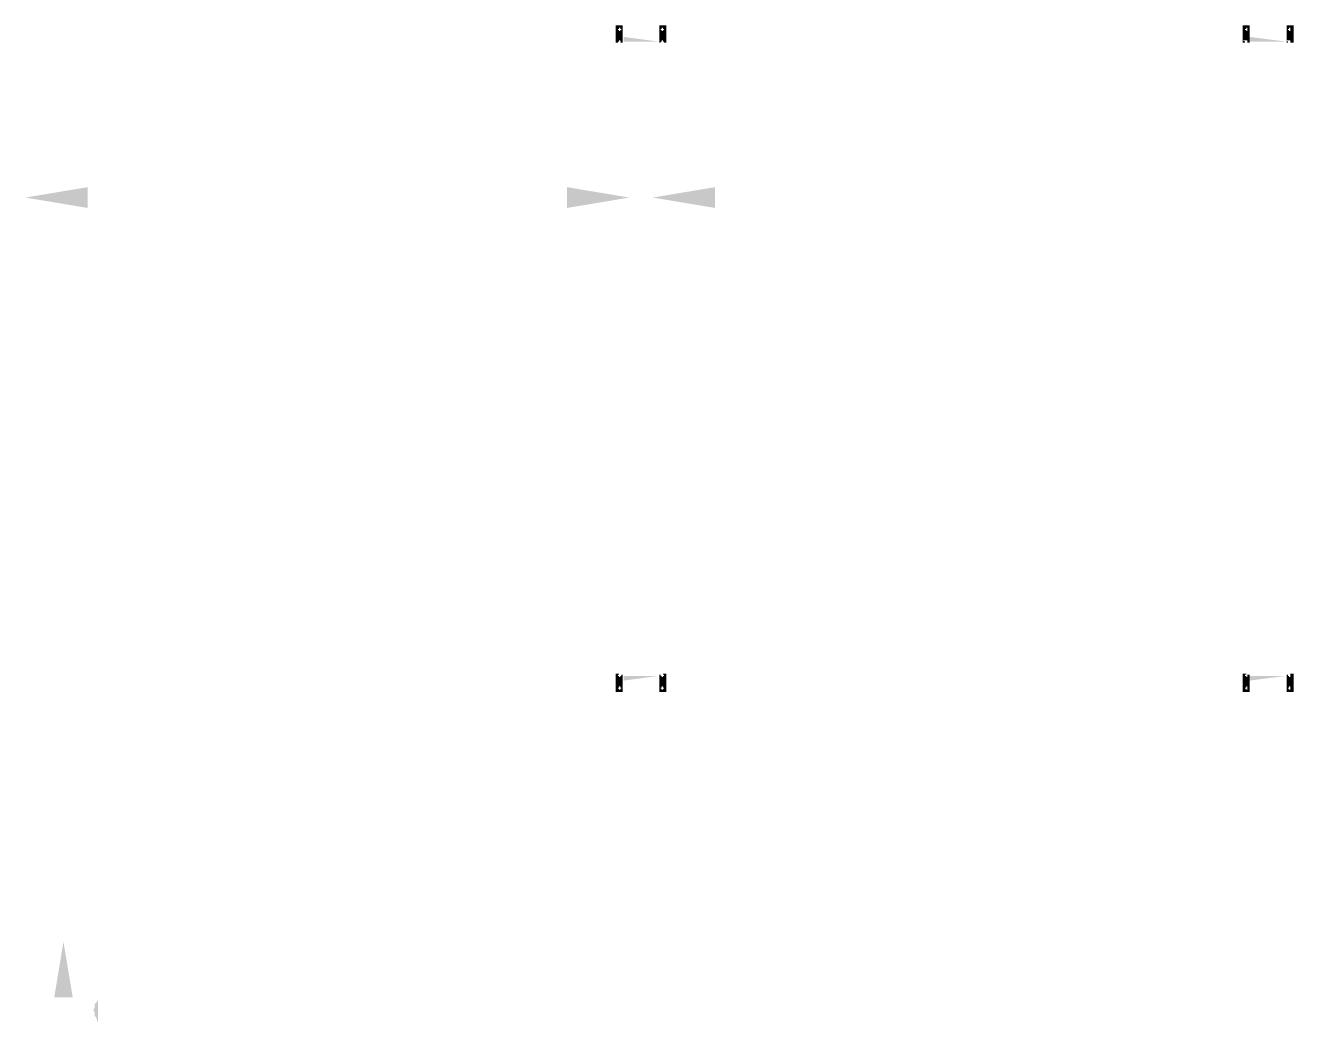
# Model space of a CAD drawing. Header units: feet. Extents: x -99009 to 3252343, y -11094690 to 9035152.
# Drawn here: x 1478194 to 1483277, y -1080989 to -1076994 of the extents above; entities that cross this region are included whole.
import ezdxf

# ---------------------------------------------------------------- set-up
doc = ezdxf.new("R2010")
doc.units = ezdxf.units.FT

msp = doc.modelspace()

# ---------------------------------------------------------------- hatches: boundary and pattern name
at = {"transparency": 33554687}
h = msp.add_hatch(color=2, dxfattribs=at)
h.paths.add_polyline_path([(1480587.49556, -1077003.24397), (1480559.71899, -1076993.98511), (1480587.49556, -1076993.98511)])
h.paths.add_polyline_path([(1480587.49556, -1077003.24397), (1480587.49556, -1076993.98511)])
h = msp.add_hatch(color=2, dxfattribs=at)
h.paths.add_polyline_path([(1480587.49556, -1077003.24397), (1480559.71899, -1077003.24397), (1480559.71899, -1076993.98511)])
h.paths.add_polyline_path([(1480587.49556, -1077003.24397), (1480559.71899, -1076993.98511)])
h = msp.add_hatch(color=2, dxfattribs=at)
h.paths.add_polyline_path([(1480763.4209, -1077003.24397), (1480735.64433, -1076993.98511), (1480763.4209, -1076993.98511)])
h.paths.add_polyline_path([(1480763.4209, -1077003.24397), (1480763.4209, -1076993.98511)])
h = msp.add_hatch(color=2, dxfattribs=at)
h.paths.add_polyline_path([(1480763.4209, -1077003.24397), (1480735.64433, -1077003.24397), (1480735.64433, -1076993.98511)])
h.paths.add_polyline_path([(1480763.4209, -1077003.24397), (1480735.64433, -1076993.98511)])
h = msp.add_hatch(color=2, dxfattribs=at)
h.paths.add_polyline_path([(1483101.37873, -1077003.24397), (1483073.59981, -1076993.98511), (1483101.37873, -1076993.98511)])
h.paths.add_polyline_path([(1483101.37873, -1077003.24397), (1483101.37873, -1076993.98511)])
h = msp.add_hatch(color=2, dxfattribs=at)
h.paths.add_polyline_path([(1483101.37873, -1077003.24397), (1483073.59981, -1077003.24397), (1483073.59981, -1076993.98511)])
h.paths.add_polyline_path([(1483101.37873, -1077003.24397), (1483073.59981, -1076993.98511)])
h = msp.add_hatch(color=2, dxfattribs=at)
h.paths.add_polyline_path([(1483277.30407, -1077003.24397), (1483249.52514, -1076993.98511), (1483277.30407, -1076993.98511)])
h.paths.add_polyline_path([(1483277.30407, -1077003.24397), (1483277.30407, -1076993.98511)])
h = msp.add_hatch(color=2, dxfattribs=at)
h.paths.add_polyline_path([(1483277.30407, -1077003.24397), (1483249.52514, -1077003.24397), (1483249.52514, -1076993.98511)])
h.paths.add_polyline_path([(1483277.30407, -1077003.24397), (1483249.52514, -1076993.98511)])
h = msp.add_hatch(color=2, dxfattribs=at)
h.paths.add_polyline_path([(1480573.60728, -1077007.8734), (1480559.71899, -1077003.24397), (1480573.60728, -1077003.24397)])
h.paths.add_polyline_path([(1480573.60728, -1077007.8734), (1480573.60728, -1077003.24397)])
h = msp.add_hatch(color=2, dxfattribs=at)
h.paths.add_polyline_path([(1480573.60728, -1077007.8734), (1480559.71899, -1077007.8734), (1480559.71899, -1077003.24397)])
h.paths.add_polyline_path([(1480573.60728, -1077007.8734), (1480559.71899, -1077003.24397)])
h = msp.add_hatch(color=2, dxfattribs=at)
h.paths.add_polyline_path([(1480568.97785, -1077012.50283), (1480559.71899, -1077007.8734), (1480568.97785, -1077007.8734)])
h.paths.add_polyline_path([(1480568.97785, -1077012.50283), (1480568.97785, -1077007.8734)])
h = msp.add_hatch(color=2, dxfattribs=at)
h.paths.add_polyline_path([(1480568.97785, -1077012.50283), (1480559.71899, -1077012.50283), (1480559.71899, -1077007.8734)])
h.paths.add_polyline_path([(1480568.97785, -1077012.50283), (1480559.71899, -1077007.8734)])
h = msp.add_hatch(color=2, dxfattribs=at)
h.paths.add_polyline_path([(1480573.60728, -1077017.13226), (1480559.71899, -1077012.50283), (1480573.60728, -1077012.50283)])
h.paths.add_polyline_path([(1480573.60728, -1077017.13226), (1480573.60728, -1077012.50283)])
h = msp.add_hatch(color=2, dxfattribs=at)
h.paths.add_polyline_path([(1480573.60728, -1077017.13226), (1480559.71899, -1077017.13226), (1480559.71899, -1077012.50283)])
h.paths.add_polyline_path([(1480573.60728, -1077017.13226), (1480559.71899, -1077012.50283)])
h = msp.add_hatch(color=2, dxfattribs=at)
h.paths.add_polyline_path([(1480587.49556, -1077054.16768), (1480559.71899, -1077017.13226), (1480587.49556, -1077017.13226)])
h.paths.add_polyline_path([(1480587.49556, -1077054.16768), (1480587.49556, -1077017.13226)])
h = msp.add_hatch(color=2, dxfattribs=at)
h.paths.add_polyline_path([(1480587.49556, -1077054.16768), (1480559.71899, -1077054.16768), (1480559.71899, -1077017.13226)])
h.paths.add_polyline_path([(1480587.49556, -1077054.16768), (1480559.71899, -1077017.13226)])
h = msp.add_hatch(color=2, dxfattribs=at)
h.paths.add_polyline_path([(1480587.49556, -1077007.8734), (1480578.23671, -1077003.24397), (1480587.49556, -1077003.24397)])
h.paths.add_polyline_path([(1480587.49556, -1077007.8734), (1480587.49556, -1077003.24397)])
h = msp.add_hatch(color=2, dxfattribs=at)
h.paths.add_polyline_path([(1480587.49556, -1077007.8734), (1480578.23671, -1077007.8734), (1480578.23671, -1077003.24397)])
h.paths.add_polyline_path([(1480587.49556, -1077007.8734), (1480578.23671, -1077003.24397)])
h = msp.add_hatch(color=2, dxfattribs=at)
h.paths.add_polyline_path([(1480587.49556, -1077017.13226), (1480578.23671, -1077012.50283), (1480587.49556, -1077012.50283)])
h.paths.add_polyline_path([(1480587.49556, -1077017.13226), (1480587.49556, -1077012.50283)])
h = msp.add_hatch(color=2, dxfattribs=at)
h.paths.add_polyline_path([(1480587.49556, -1077017.13226), (1480578.23671, -1077017.13226), (1480578.23671, -1077012.50283)])
h.paths.add_polyline_path([(1480587.49556, -1077017.13226), (1480578.23671, -1077012.50283)])
h = msp.add_hatch(color=2, dxfattribs=at)
h.paths.add_polyline_path([(1480587.49556, -1077012.50283), (1480582.86613, -1077007.8734), (1480587.49556, -1077007.8734)])
h.paths.add_polyline_path([(1480587.49556, -1077012.50283), (1480587.49556, -1077007.8734)])
h = msp.add_hatch(color=2, dxfattribs=at)
h.paths.add_polyline_path([(1480587.49556, -1077012.50283), (1480582.86613, -1077012.50283), (1480582.86613, -1077007.8734)])
h.paths.add_polyline_path([(1480587.49556, -1077012.50283), (1480582.86613, -1077007.8734)])
h = msp.add_hatch(color=2, dxfattribs=at)
h.paths.add_polyline_path([(1480731.0149, -1077058.79711), (1480592.12499, -1077058.79711), (1480592.12499, -1077040.2794)])
h.paths.add_polyline_path([(1480731.0149, -1077058.79711), (1480592.12499, -1077040.2794)])
h = msp.add_hatch(color=2, dxfattribs=at)
h.paths.add_polyline_path([(1480744.90319, -1077007.8734), (1480735.64433, -1077003.24397), (1480744.90319, -1077003.24397)])
h.paths.add_polyline_path([(1480744.90319, -1077007.8734), (1480744.90319, -1077003.24397)])
h = msp.add_hatch(color=2, dxfattribs=at)
h.paths.add_polyline_path([(1480744.90319, -1077007.8734), (1480735.64433, -1077007.8734), (1480735.64433, -1077003.24397)])
h.paths.add_polyline_path([(1480744.90319, -1077007.8734), (1480735.64433, -1077003.24397)])
h = msp.add_hatch(color=2, dxfattribs=at)
h.paths.add_polyline_path([(1480740.27376, -1077012.50283), (1480735.64433, -1077007.8734), (1480740.27376, -1077007.8734)])
h.paths.add_polyline_path([(1480740.27376, -1077012.50283), (1480740.27376, -1077007.8734)])
h = msp.add_hatch(color=2, dxfattribs=at)
h.paths.add_polyline_path([(1480740.27376, -1077012.50283), (1480735.64433, -1077012.50283), (1480735.64433, -1077007.8734)])
h.paths.add_polyline_path([(1480740.27376, -1077012.50283), (1480735.64433, -1077007.8734)])
h = msp.add_hatch(color=2, dxfattribs=at)
h.paths.add_polyline_path([(1480744.90319, -1077017.13226), (1480735.64433, -1077012.50283), (1480744.90319, -1077012.50283)])
h.paths.add_polyline_path([(1480744.90319, -1077017.13226), (1480744.90319, -1077012.50283)])
h = msp.add_hatch(color=2, dxfattribs=at)
h.paths.add_polyline_path([(1480744.90319, -1077017.13226), (1480735.64433, -1077017.13226), (1480735.64433, -1077012.50283)])
h.paths.add_polyline_path([(1480744.90319, -1077017.13226), (1480735.64433, -1077012.50283)])
h = msp.add_hatch(color=2, dxfattribs=at)
h.paths.add_polyline_path([(1480763.4209, -1077054.16768), (1480735.64433, -1077017.13226), (1480763.4209, -1077017.13226)])
h.paths.add_polyline_path([(1480763.4209, -1077054.16768), (1480763.4209, -1077017.13226)])
h = msp.add_hatch(color=2, dxfattribs=at)
h.paths.add_polyline_path([(1480763.4209, -1077054.16768), (1480735.64433, -1077054.16768), (1480735.64433, -1077017.13226)])
h.paths.add_polyline_path([(1480763.4209, -1077054.16768), (1480735.64433, -1077017.13226)])
h = msp.add_hatch(color=2, dxfattribs=at)
h.paths.add_polyline_path([(1480763.4209, -1077007.8734), (1480749.53262, -1077003.24397), (1480763.4209, -1077003.24397)])
h.paths.add_polyline_path([(1480763.4209, -1077007.8734), (1480763.4209, -1077003.24397)])
h = msp.add_hatch(color=2, dxfattribs=at)
h.paths.add_polyline_path([(1480763.4209, -1077007.8734), (1480749.53262, -1077007.8734), (1480749.53262, -1077003.24397)])
h.paths.add_polyline_path([(1480763.4209, -1077007.8734), (1480749.53262, -1077003.24397)])
h = msp.add_hatch(color=2, dxfattribs=at)
h.paths.add_polyline_path([(1480763.4209, -1077017.13226), (1480749.53262, -1077012.50283), (1480763.4209, -1077012.50283)])
h.paths.add_polyline_path([(1480763.4209, -1077017.13226), (1480763.4209, -1077012.50283)])
h = msp.add_hatch(color=2, dxfattribs=at)
h.paths.add_polyline_path([(1480763.4209, -1077017.13226), (1480749.53262, -1077017.13226), (1480749.53262, -1077012.50283)])
h.paths.add_polyline_path([(1480763.4209, -1077017.13226), (1480749.53262, -1077012.50283)])
h = msp.add_hatch(color=2, dxfattribs=at)
h.paths.add_polyline_path([(1480763.4209, -1077012.50283), (1480754.16204, -1077007.8734), (1480763.4209, -1077007.8734)])
h.paths.add_polyline_path([(1480763.4209, -1077012.50283), (1480763.4209, -1077007.8734)])
h = msp.add_hatch(color=2, dxfattribs=at)
h.paths.add_polyline_path([(1480763.4209, -1077012.50283), (1480754.16204, -1077012.50283), (1480754.16204, -1077007.8734)])
h.paths.add_polyline_path([(1480763.4209, -1077012.50283), (1480754.16204, -1077007.8734)])
h = msp.add_hatch(color=2, dxfattribs=at)
h.paths.add_polyline_path([(1483087.49045, -1077007.8734), (1483073.59981, -1077003.24397), (1483087.49045, -1077003.24397)])
h.paths.add_polyline_path([(1483087.49045, -1077007.8734), (1483087.49045, -1077003.24397)])
h = msp.add_hatch(color=2, dxfattribs=at)
h.paths.add_polyline_path([(1483087.49045, -1077007.8734), (1483073.59981, -1077007.8734), (1483073.59981, -1077003.24397)])
h.paths.add_polyline_path([(1483087.49045, -1077007.8734), (1483073.59981, -1077003.24397)])
h = msp.add_hatch(color=2, dxfattribs=at)
h.paths.add_polyline_path([(1483082.85866, -1077012.50283), (1483073.59981, -1077007.8734), (1483082.85866, -1077007.8734)])
h.paths.add_polyline_path([(1483082.85866, -1077012.50283), (1483082.85866, -1077007.8734)])
h = msp.add_hatch(color=2, dxfattribs=at)
h.paths.add_polyline_path([(1483082.85866, -1077012.50283), (1483073.59981, -1077012.50283), (1483073.59981, -1077007.8734)])
h.paths.add_polyline_path([(1483082.85866, -1077012.50283), (1483073.59981, -1077007.8734)])
h = msp.add_hatch(color=2, dxfattribs=at)
h.paths.add_polyline_path([(1483087.49045, -1077017.13226), (1483073.59981, -1077012.50283), (1483087.49045, -1077012.50283)])
h.paths.add_polyline_path([(1483087.49045, -1077017.13226), (1483087.49045, -1077012.50283)])
h = msp.add_hatch(color=2, dxfattribs=at)
h.paths.add_polyline_path([(1483087.49045, -1077017.13226), (1483073.59981, -1077017.13226), (1483073.59981, -1077012.50283)])
h.paths.add_polyline_path([(1483087.49045, -1077017.13226), (1483073.59981, -1077012.50283)])
h = msp.add_hatch(color=2, dxfattribs=at)
h.paths.add_polyline_path([(1483101.37873, -1077054.16768), (1483073.59981, -1077017.13226), (1483101.37873, -1077017.13226)])
h.paths.add_polyline_path([(1483101.37873, -1077054.16768), (1483101.37873, -1077017.13226)])
h = msp.add_hatch(color=2, dxfattribs=at)
h.paths.add_polyline_path([(1483101.37873, -1077054.16768), (1483073.59981, -1077054.16768), (1483073.59981, -1077017.13226)])
h.paths.add_polyline_path([(1483101.37873, -1077054.16768), (1483073.59981, -1077017.13226)])
h = msp.add_hatch(color=2, dxfattribs=at)
h.paths.add_polyline_path([(1483101.37873, -1077007.8734), (1483092.11987, -1077003.24397), (1483101.37873, -1077003.24397)])
h.paths.add_polyline_path([(1483101.37873, -1077007.8734), (1483101.37873, -1077003.24397)])
h = msp.add_hatch(color=2, dxfattribs=at)
h.paths.add_polyline_path([(1483101.37873, -1077007.8734), (1483092.11987, -1077007.8734), (1483092.11987, -1077003.24397)])
h.paths.add_polyline_path([(1483101.37873, -1077007.8734), (1483092.11987, -1077003.24397)])
h = msp.add_hatch(color=2, dxfattribs=at)
h.paths.add_polyline_path([(1483101.37873, -1077012.50283), (1483092.11987, -1077007.8734), (1483101.37873, -1077007.8734)])
h.paths.add_polyline_path([(1483101.37873, -1077012.50283), (1483101.37873, -1077007.8734)])
h = msp.add_hatch(color=2, dxfattribs=at)
h.paths.add_polyline_path([(1483101.37873, -1077012.50283), (1483092.11987, -1077012.50283), (1483092.11987, -1077007.8734)])
h.paths.add_polyline_path([(1483101.37873, -1077012.50283), (1483092.11987, -1077007.8734)])
h = msp.add_hatch(color=2, dxfattribs=at)
h.paths.add_polyline_path([(1483101.37873, -1077017.13226), (1483092.11987, -1077012.50283), (1483101.37873, -1077012.50283)])
h.paths.add_polyline_path([(1483101.37873, -1077017.13226), (1483101.37873, -1077012.50283)])
h = msp.add_hatch(color=2, dxfattribs=at)
h.paths.add_polyline_path([(1483101.37873, -1077017.13226), (1483092.11987, -1077017.13226), (1483092.11987, -1077012.50283)])
h.paths.add_polyline_path([(1483101.37873, -1077017.13226), (1483092.11987, -1077012.50283)])
h = msp.add_hatch(color=2, dxfattribs=at)
h.paths.add_polyline_path([(1483244.89572, -1077058.79711), (1483101.37873, -1077058.79711), (1483101.37873, -1077040.2794)])
h.paths.add_polyline_path([(1483244.89572, -1077058.79711), (1483101.37873, -1077040.2794)])
h = msp.add_hatch(color=2, dxfattribs=at)
h.paths.add_polyline_path([(1483258.784, -1077007.8734), (1483249.52514, -1077003.24397), (1483258.784, -1077003.24397)])
h.paths.add_polyline_path([(1483258.784, -1077007.8734), (1483258.784, -1077003.24397)])
h = msp.add_hatch(color=2, dxfattribs=at)
h.paths.add_polyline_path([(1483258.784, -1077007.8734), (1483249.52514, -1077007.8734), (1483249.52514, -1077003.24397)])
h.paths.add_polyline_path([(1483258.784, -1077007.8734), (1483249.52514, -1077003.24397)])
h = msp.add_hatch(color=2, dxfattribs=at)
h.paths.add_polyline_path([(1483254.15457, -1077012.50283), (1483249.52514, -1077007.8734), (1483254.15457, -1077007.8734)])
h.paths.add_polyline_path([(1483254.15457, -1077012.50283), (1483254.15457, -1077007.8734)])
h = msp.add_hatch(color=2, dxfattribs=at)
h.paths.add_polyline_path([(1483254.15457, -1077012.50283), (1483249.52514, -1077012.50283), (1483249.52514, -1077007.8734)])
h.paths.add_polyline_path([(1483254.15457, -1077012.50283), (1483249.52514, -1077007.8734)])
h = msp.add_hatch(color=2, dxfattribs=at)
h.paths.add_polyline_path([(1483258.784, -1077017.13226), (1483249.52514, -1077012.50283), (1483258.784, -1077012.50283)])
h.paths.add_polyline_path([(1483258.784, -1077017.13226), (1483258.784, -1077012.50283)])
h = msp.add_hatch(color=2, dxfattribs=at)
h.paths.add_polyline_path([(1483258.784, -1077017.13226), (1483249.52514, -1077017.13226), (1483249.52514, -1077012.50283)])
h.paths.add_polyline_path([(1483258.784, -1077017.13226), (1483249.52514, -1077012.50283)])
h = msp.add_hatch(color=2, dxfattribs=at)
h.paths.add_polyline_path([(1483277.30407, -1077054.16768), (1483249.52514, -1077017.13226), (1483277.30407, -1077017.13226)])
h.paths.add_polyline_path([(1483277.30407, -1077054.16768), (1483277.30407, -1077017.13226)])
h = msp.add_hatch(color=2, dxfattribs=at)
h.paths.add_polyline_path([(1483277.30407, -1077054.16768), (1483249.52514, -1077054.16768), (1483249.52514, -1077017.13226)])
h.paths.add_polyline_path([(1483277.30407, -1077054.16768), (1483249.52514, -1077017.13226)])
h = msp.add_hatch(color=2, dxfattribs=at)
h.paths.add_polyline_path([(1483277.30407, -1077007.8734), (1483263.41578, -1077003.24397), (1483277.30407, -1077003.24397)])
h.paths.add_polyline_path([(1483277.30407, -1077007.8734), (1483277.30407, -1077003.24397)])
h = msp.add_hatch(color=2, dxfattribs=at)
h.paths.add_polyline_path([(1483277.30407, -1077007.8734), (1483263.41578, -1077007.8734), (1483263.41578, -1077003.24397)])
h.paths.add_polyline_path([(1483277.30407, -1077007.8734), (1483263.41578, -1077003.24397)])
h = msp.add_hatch(color=2, dxfattribs=at)
h.paths.add_polyline_path([(1483277.30407, -1077012.50283), (1483263.41578, -1077007.8734), (1483277.30407, -1077007.8734)])
h.paths.add_polyline_path([(1483277.30407, -1077012.50283), (1483277.30407, -1077007.8734)])
h = msp.add_hatch(color=2, dxfattribs=at)
h.paths.add_polyline_path([(1483277.30407, -1077012.50283), (1483263.41578, -1077012.50283), (1483263.41578, -1077007.8734)])
h.paths.add_polyline_path([(1483277.30407, -1077012.50283), (1483263.41578, -1077007.8734)])
h = msp.add_hatch(color=2, dxfattribs=at)
h.paths.add_polyline_path([(1483277.30407, -1077017.13226), (1483263.41578, -1077012.50283), (1483277.30407, -1077012.50283)])
h.paths.add_polyline_path([(1483277.30407, -1077017.13226), (1483277.30407, -1077012.50283)])
h = msp.add_hatch(color=2, dxfattribs=at)
h.paths.add_polyline_path([(1483277.30407, -1077017.13226), (1483263.41578, -1077017.13226), (1483263.41578, -1077012.50283)])
h.paths.add_polyline_path([(1483277.30407, -1077017.13226), (1483263.41578, -1077012.50283)])
h = msp.add_hatch(color=2, dxfattribs=at)
h.paths.add_polyline_path([(1480573.60728, -1077058.79711), (1480559.71899, -1077054.16768), (1480573.60728, -1077054.16768)])
h.paths.add_polyline_path([(1480573.60728, -1077058.79711), (1480573.60728, -1077054.16768)])
h = msp.add_hatch(color=2, dxfattribs=at)
h.paths.add_polyline_path([(1480573.60728, -1077058.79711), (1480559.71899, -1077058.79711), (1480559.71899, -1077054.16768)])
h.paths.add_polyline_path([(1480573.60728, -1077058.79711), (1480559.71899, -1077054.16768)])
h = msp.add_hatch(color=2, dxfattribs=at)
h.paths.add_polyline_path([(1480568.97785, -1077063.42654), (1480559.71899, -1077058.79711), (1480568.97785, -1077058.79711)])
h.paths.add_polyline_path([(1480568.97785, -1077063.42654), (1480568.97785, -1077058.79711)])
h = msp.add_hatch(color=2, dxfattribs=at)
h.paths.add_polyline_path([(1480568.97785, -1077063.42654), (1480559.71899, -1077063.42654), (1480559.71899, -1077058.79711)])
h.paths.add_polyline_path([(1480568.97785, -1077063.42654), (1480559.71899, -1077058.79711)])
h = msp.add_hatch(color=2, dxfattribs=at)
h.paths.add_polyline_path([(1480587.49556, -1077058.79711), (1480578.23671, -1077054.16768), (1480587.49556, -1077054.16768)])
h.paths.add_polyline_path([(1480587.49556, -1077058.79711), (1480587.49556, -1077054.16768)])
h = msp.add_hatch(color=2, dxfattribs=at)
h.paths.add_polyline_path([(1480587.49556, -1077058.79711), (1480578.23671, -1077058.79711), (1480578.23671, -1077054.16768)])
h.paths.add_polyline_path([(1480587.49556, -1077058.79711), (1480578.23671, -1077054.16768)])
h = msp.add_hatch(color=2, dxfattribs=at)
h.paths.add_polyline_path([(1480587.49556, -1077063.42654), (1480578.23671, -1077063.42654), (1480582.86613, -1077058.79711)])
h.paths.add_polyline_path([(1480587.49556, -1077063.42654), (1480582.86613, -1077058.79711)])
h = msp.add_hatch(color=2, dxfattribs=at)
h.paths.add_polyline_path([(1480587.49556, -1077063.42654), (1480582.86613, -1077058.79711), (1480587.49556, -1077058.79711)])
h.paths.add_polyline_path([(1480587.49556, -1077063.42654), (1480587.49556, -1077058.79711)])
h = msp.add_hatch(color=2, dxfattribs=at)
h.paths.add_polyline_path([(1480744.90319, -1077058.79711), (1480735.64433, -1077054.16768), (1480744.90319, -1077054.16768)])
h.paths.add_polyline_path([(1480744.90319, -1077058.79711), (1480744.90319, -1077054.16768)])
h = msp.add_hatch(color=2, dxfattribs=at)
h.paths.add_polyline_path([(1480744.90319, -1077058.79711), (1480735.64433, -1077058.79711), (1480735.64433, -1077054.16768)])
h.paths.add_polyline_path([(1480744.90319, -1077058.79711), (1480735.64433, -1077054.16768)])
h = msp.add_hatch(color=2, dxfattribs=at)
h.paths.add_polyline_path([(1480740.27376, -1077063.42654), (1480735.64433, -1077058.79711), (1480740.27376, -1077058.79711)])
h.paths.add_polyline_path([(1480740.27376, -1077063.42654), (1480740.27376, -1077058.79711)])
h = msp.add_hatch(color=2, dxfattribs=at)
h.paths.add_polyline_path([(1480740.27376, -1077063.42654), (1480735.64433, -1077063.42654), (1480735.64433, -1077058.79711)])
h.paths.add_polyline_path([(1480740.27376, -1077063.42654), (1480735.64433, -1077058.79711)])
h = msp.add_hatch(color=2, dxfattribs=at)
h.paths.add_polyline_path([(1480763.4209, -1077058.79711), (1480749.53262, -1077054.16768), (1480763.4209, -1077054.16768)])
h.paths.add_polyline_path([(1480763.4209, -1077058.79711), (1480763.4209, -1077054.16768)])
h = msp.add_hatch(color=2, dxfattribs=at)
h.paths.add_polyline_path([(1480763.4209, -1077058.79711), (1480749.53262, -1077058.79711), (1480749.53262, -1077054.16768)])
h.paths.add_polyline_path([(1480763.4209, -1077058.79711), (1480749.53262, -1077054.16768)])
h = msp.add_hatch(color=2, dxfattribs=at)
h.paths.add_polyline_path([(1480763.4209, -1077063.42654), (1480754.16204, -1077058.79711), (1480763.4209, -1077058.79711)])
h.paths.add_polyline_path([(1480763.4209, -1077063.42654), (1480763.4209, -1077058.79711)])
h = msp.add_hatch(color=2, dxfattribs=at)
h.paths.add_polyline_path([(1480763.4209, -1077063.42654), (1480754.16204, -1077063.42654), (1480754.16204, -1077058.79711)])
h.paths.add_polyline_path([(1480763.4209, -1077063.42654), (1480754.16204, -1077058.79711)])
h = msp.add_hatch(color=2, dxfattribs=at)
h.paths.add_polyline_path([(1483082.85866, -1077058.79711), (1483073.59981, -1077058.79711), (1483073.59981, -1077054.16768)])
h.paths.add_polyline_path([(1483082.85866, -1077058.79711), (1483073.59981, -1077054.16768)])
h = msp.add_hatch(color=2, dxfattribs=at)
h.paths.add_polyline_path([(1483082.85866, -1077063.42654), (1483073.59981, -1077058.79711), (1483082.85866, -1077058.79711)])
h.paths.add_polyline_path([(1483082.85866, -1077063.42654), (1483082.85866, -1077058.79711)])
h = msp.add_hatch(color=2, dxfattribs=at)
h.paths.add_polyline_path([(1483082.85866, -1077063.42654), (1483073.59981, -1077063.42654), (1483073.59981, -1077058.79711)])
h.paths.add_polyline_path([(1483082.85866, -1077063.42654), (1483073.59981, -1077058.79711)])
h = msp.add_hatch(color=2, dxfattribs=at)
h.paths.add_polyline_path([(1483101.37873, -1077058.79711), (1483092.11987, -1077054.16768), (1483101.37873, -1077054.16768)])
h.paths.add_polyline_path([(1483101.37873, -1077058.79711), (1483101.37873, -1077054.16768)])
h = msp.add_hatch(color=2, dxfattribs=at)
h.paths.add_polyline_path([(1483101.37873, -1077058.79711), (1483092.11987, -1077058.79711), (1483092.11987, -1077054.16768)])
h.paths.add_polyline_path([(1483101.37873, -1077058.79711), (1483092.11987, -1077054.16768)])
h = msp.add_hatch(color=2, dxfattribs=at)
h.paths.add_polyline_path([(1483101.37873, -1077063.42654), (1483092.11987, -1077058.79711), (1483101.37873, -1077058.79711)])
h.paths.add_polyline_path([(1483101.37873, -1077063.42654), (1483101.37873, -1077058.79711)])
h = msp.add_hatch(color=2, dxfattribs=at)
h.paths.add_polyline_path([(1483101.37873, -1077063.42654), (1483092.11987, -1077063.42654), (1483092.11987, -1077058.79711)])
h.paths.add_polyline_path([(1483101.37873, -1077063.42654), (1483092.11987, -1077058.79711)])
h = msp.add_hatch(color=2, dxfattribs=at)
h.paths.add_polyline_path([(1483254.15457, -1077058.79711), (1483249.52514, -1077058.79711), (1483249.52514, -1077054.16768)])
h.paths.add_polyline_path([(1483254.15457, -1077058.79711), (1483249.52514, -1077054.16768)])
h = msp.add_hatch(color=2, dxfattribs=at)
h.paths.add_polyline_path([(1483254.15457, -1077063.42654), (1483249.52514, -1077058.79711), (1483254.15457, -1077058.79711)])
h.paths.add_polyline_path([(1483254.15457, -1077063.42654), (1483254.15457, -1077058.79711)])
h = msp.add_hatch(color=2, dxfattribs=at)
h.paths.add_polyline_path([(1483254.15457, -1077063.42654), (1483249.52514, -1077063.42654), (1483249.52514, -1077058.79711)])
h.paths.add_polyline_path([(1483254.15457, -1077063.42654), (1483249.52514, -1077058.79711)])
h = msp.add_hatch(color=2, dxfattribs=at)
h.paths.add_polyline_path([(1483277.30407, -1077058.79711), (1483263.41578, -1077054.16768), (1483277.30407, -1077054.16768)])
h.paths.add_polyline_path([(1483277.30407, -1077058.79711), (1483277.30407, -1077054.16768)])
h = msp.add_hatch(color=2, dxfattribs=at)
h.paths.add_polyline_path([(1483277.30407, -1077058.79711), (1483263.41578, -1077058.79711), (1483263.41578, -1077054.16768)])
h.paths.add_polyline_path([(1483277.30407, -1077058.79711), (1483263.41578, -1077054.16768)])
h = msp.add_hatch(color=2, dxfattribs=at)
h.paths.add_polyline_path([(1483277.30407, -1077063.42654), (1483263.41578, -1077058.79711), (1483277.30407, -1077058.79711)])
h.paths.add_polyline_path([(1483277.30407, -1077063.42654), (1483277.30407, -1077058.79711)])
h = msp.add_hatch(color=2, dxfattribs=at)
h.paths.add_polyline_path([(1483277.30407, -1077063.42654), (1483263.41578, -1077063.42654), (1483263.41578, -1077058.79711)])
h.paths.add_polyline_path([(1483277.30407, -1077063.42654), (1483263.41578, -1077058.79711)])
h = msp.add_hatch(color=220, dxfattribs=at)
h.paths.add_polyline_path([(1478443.98314, -1077642.12862), (1478443.98314, -1077725.46304), (1478193.98459, -1077683.79819)])
h.paths.add_polyline_path([(1478443.98314, -1077642.12862), (1478193.98459, -1077683.79819)])
h = msp.add_hatch(color=220, dxfattribs=at)
h.paths.add_polyline_path([(1480365.27358, -1077642.12862), (1480365.27358, -1077725.46304), (1480615.27449, -1077683.79819)])
h.paths.add_polyline_path([(1480365.27358, -1077642.12862), (1480615.27449, -1077683.79819)])
h = msp.add_hatch(color=220, dxfattribs=at)
h.paths.add_polyline_path([(1480365.27358, -1077642.12862), (1480365.27358, -1077725.46304), (1480615.27449, -1077683.79819)])
h.paths.add_polyline_path([(1480365.27358, -1077642.12862), (1480615.27449, -1077683.79819)])
h = msp.add_hatch(color=220, dxfattribs=at)
h.paths.add_polyline_path([(1480957.86631, -1077642.12862), (1480957.86631, -1077725.46304), (1480707.86541, -1077683.79819)])
h.paths.add_polyline_path([(1480957.86631, -1077642.12862), (1480707.86541, -1077683.79819)])
h = msp.add_hatch(color=2, dxfattribs=at)
h.paths.add_polyline_path([(1480573.60728, -1079591.20035), (1480559.71899, -1079595.82978), (1480573.60728, -1079595.82978)])
h.paths.add_polyline_path([(1480573.60728, -1079591.20035), (1480573.60728, -1079595.82978)])
h = msp.add_hatch(color=2, dxfattribs=at)
h.paths.add_polyline_path([(1480573.60728, -1079591.20035), (1480559.71899, -1079591.20035), (1480559.71899, -1079595.82978)])
h.paths.add_polyline_path([(1480573.60728, -1079591.20035), (1480559.71899, -1079595.82978)])
h = msp.add_hatch(color=2, dxfattribs=at)
h.paths.add_polyline_path([(1480763.4209, -1079591.20035), (1480749.53262, -1079595.82978), (1480763.4209, -1079595.82978)])
h.paths.add_polyline_path([(1480763.4209, -1079591.20035), (1480763.4209, -1079595.82978)])
h = msp.add_hatch(color=2, dxfattribs=at)
h.paths.add_polyline_path([(1480763.4209, -1079591.20035), (1480749.53262, -1079591.20035), (1480749.53262, -1079595.82978)])
h.paths.add_polyline_path([(1480763.4209, -1079591.20035), (1480749.53262, -1079595.82978)])
h = msp.add_hatch(color=2, dxfattribs=at)
h.paths.add_polyline_path([(1483087.49045, -1079591.20035), (1483073.59981, -1079595.82978), (1483087.49045, -1079595.82978)])
h.paths.add_polyline_path([(1483087.49045, -1079591.20035), (1483087.49045, -1079595.82978)])
h = msp.add_hatch(color=2, dxfattribs=at)
h.paths.add_polyline_path([(1483087.49045, -1079591.20035), (1483073.59981, -1079591.20035), (1483073.59981, -1079595.82978)])
h.paths.add_polyline_path([(1483087.49045, -1079591.20035), (1483073.59981, -1079595.82978)])
h = msp.add_hatch(color=2, dxfattribs=at)
h.paths.add_polyline_path([(1483277.30407, -1079591.20035), (1483263.41578, -1079595.82978), (1483277.30407, -1079595.82978)])
h.paths.add_polyline_path([(1483277.30407, -1079591.20035), (1483277.30407, -1079595.82978)])
h = msp.add_hatch(color=2, dxfattribs=at)
h.paths.add_polyline_path([(1483277.30407, -1079591.20035), (1483263.41578, -1079591.20035), (1483263.41578, -1079595.82978)])
h.paths.add_polyline_path([(1483277.30407, -1079591.20035), (1483263.41578, -1079595.82978)])
h = msp.add_hatch(color=2, dxfattribs=at)
h.paths.add_polyline_path([(1480568.97785, -1079595.82978), (1480559.71899, -1079600.4592), (1480568.97785, -1079600.4592)])
h.paths.add_polyline_path([(1480568.97785, -1079595.82978), (1480568.97785, -1079600.4592)])
h = msp.add_hatch(color=2, dxfattribs=at)
h.paths.add_polyline_path([(1480568.97785, -1079595.82978), (1480559.71899, -1079595.82978), (1480559.71899, -1079600.4592)])
h.paths.add_polyline_path([(1480568.97785, -1079595.82978), (1480559.71899, -1079600.4592)])
h = msp.add_hatch(color=2, dxfattribs=at)
h.paths.add_polyline_path([(1480573.60728, -1079600.4592), (1480559.71899, -1079605.08863), (1480573.60728, -1079605.08863)])
h.paths.add_polyline_path([(1480573.60728, -1079600.4592), (1480573.60728, -1079605.08863)])
h = msp.add_hatch(color=2, dxfattribs=at)
h.paths.add_polyline_path([(1480573.60728, -1079600.4592), (1480559.71899, -1079600.4592), (1480559.71899, -1079605.08863)])
h.paths.add_polyline_path([(1480573.60728, -1079600.4592), (1480559.71899, -1079605.08863)])
h = msp.add_hatch(color=2, dxfattribs=at)
h.paths.add_polyline_path([(1480587.49556, -1079605.08863), (1480559.71899, -1079642.12406), (1480587.49556, -1079642.12406)])
h.paths.add_polyline_path([(1480587.49556, -1079605.08863), (1480587.49556, -1079642.12406)])
h = msp.add_hatch(color=2, dxfattribs=at)
h.paths.add_polyline_path([(1480587.49556, -1079605.08863), (1480559.71899, -1079605.08863), (1480559.71899, -1079642.12406)])
h.paths.add_polyline_path([(1480587.49556, -1079605.08863), (1480559.71899, -1079642.12406)])
h = msp.add_hatch(color=2, dxfattribs=at)
h.paths.add_polyline_path([(1480573.60728, -1079642.12406), (1480559.71899, -1079646.75584), (1480573.60728, -1079646.75584)])
h.paths.add_polyline_path([(1480573.60728, -1079642.12406), (1480573.60728, -1079646.75584)])
h = msp.add_hatch(color=2, dxfattribs=at)
h.paths.add_polyline_path([(1480573.60728, -1079642.12406), (1480559.71899, -1079642.12406), (1480559.71899, -1079646.75584)])
h.paths.add_polyline_path([(1480573.60728, -1079642.12406), (1480559.71899, -1079646.75584)])
h = msp.add_hatch(color=2, dxfattribs=at)
h.paths.add_polyline_path([(1480587.49556, -1079600.4592), (1480578.23671, -1079605.08863), (1480587.49556, -1079605.08863)])
h.paths.add_polyline_path([(1480587.49556, -1079600.4592), (1480587.49556, -1079605.08863)])
h = msp.add_hatch(color=2, dxfattribs=at)
h.paths.add_polyline_path([(1480587.49556, -1079600.4592), (1480578.23671, -1079600.4592), (1480578.23671, -1079605.08863)])
h.paths.add_polyline_path([(1480587.49556, -1079600.4592), (1480578.23671, -1079605.08863)])
h = msp.add_hatch(color=2, dxfattribs=at)
h.paths.add_polyline_path([(1480587.49556, -1079642.12406), (1480578.23671, -1079646.75584), (1480587.49556, -1079646.75584)])
h.paths.add_polyline_path([(1480587.49556, -1079642.12406), (1480587.49556, -1079646.75584)])
h = msp.add_hatch(color=2, dxfattribs=at)
h.paths.add_polyline_path([(1480587.49556, -1079642.12406), (1480578.23671, -1079642.12406), (1480578.23671, -1079646.75584)])
h.paths.add_polyline_path([(1480587.49556, -1079642.12406), (1480578.23671, -1079646.75584)])
h = msp.add_hatch(color=2, dxfattribs=at)
h.paths.add_polyline_path([(1480587.49556, -1079595.82978), (1480582.86613, -1079600.4592), (1480587.49556, -1079600.4592)])
h.paths.add_polyline_path([(1480587.49556, -1079595.82978), (1480587.49556, -1079600.4592)])
h = msp.add_hatch(color=2, dxfattribs=at)
h.paths.add_polyline_path([(1480587.49556, -1079595.82978), (1480582.86613, -1079595.82978), (1480582.86613, -1079600.4592)])
h.paths.add_polyline_path([(1480587.49556, -1079595.82978), (1480582.86613, -1079600.4592)])
h = msp.add_hatch(color=2, dxfattribs=at)
h.paths.add_polyline_path([(1480731.0149, -1079600.4592), (1480592.12499, -1079600.4592), (1480592.12499, -1079618.97692)])
h.paths.add_polyline_path([(1480731.0149, -1079600.4592), (1480592.12499, -1079618.97692)])
h = msp.add_hatch(color=2, dxfattribs=at)
h.paths.add_polyline_path([(1480740.27376, -1079595.82978), (1480735.64433, -1079600.4592), (1480740.27376, -1079600.4592)])
h.paths.add_polyline_path([(1480740.27376, -1079595.82978), (1480740.27376, -1079600.4592)])
h = msp.add_hatch(color=2, dxfattribs=at)
h.paths.add_polyline_path([(1480740.27376, -1079595.82978), (1480735.64433, -1079595.82978), (1480735.64433, -1079600.4592)])
h.paths.add_polyline_path([(1480740.27376, -1079595.82978), (1480735.64433, -1079600.4592)])
h = msp.add_hatch(color=2, dxfattribs=at)
h.paths.add_polyline_path([(1480744.90319, -1079600.4592), (1480735.64433, -1079605.08863), (1480744.90319, -1079605.08863)])
h.paths.add_polyline_path([(1480744.90319, -1079600.4592), (1480744.90319, -1079605.08863)])
h = msp.add_hatch(color=2, dxfattribs=at)
h.paths.add_polyline_path([(1480744.90319, -1079600.4592), (1480735.64433, -1079600.4592), (1480735.64433, -1079605.08863)])
h.paths.add_polyline_path([(1480744.90319, -1079600.4592), (1480735.64433, -1079605.08863)])
h = msp.add_hatch(color=2, dxfattribs=at)
h.paths.add_polyline_path([(1480763.4209, -1079605.08863), (1480735.64433, -1079642.12406), (1480763.4209, -1079642.12406)])
h.paths.add_polyline_path([(1480763.4209, -1079605.08863), (1480763.4209, -1079642.12406)])
h = msp.add_hatch(color=2, dxfattribs=at)
h.paths.add_polyline_path([(1480763.4209, -1079605.08863), (1480735.64433, -1079605.08863), (1480735.64433, -1079642.12406)])
h.paths.add_polyline_path([(1480763.4209, -1079605.08863), (1480735.64433, -1079642.12406)])
h = msp.add_hatch(color=2, dxfattribs=at)
h.paths.add_polyline_path([(1480744.90319, -1079642.12406), (1480735.64433, -1079646.75584), (1480744.90319, -1079646.75584)])
h.paths.add_polyline_path([(1480744.90319, -1079642.12406), (1480744.90319, -1079646.75584)])
h = msp.add_hatch(color=2, dxfattribs=at)
h.paths.add_polyline_path([(1480744.90319, -1079642.12406), (1480735.64433, -1079642.12406), (1480735.64433, -1079646.75584)])
h.paths.add_polyline_path([(1480744.90319, -1079642.12406), (1480735.64433, -1079646.75584)])
h = msp.add_hatch(color=2, dxfattribs=at)
h.paths.add_polyline_path([(1480763.4209, -1079600.4592), (1480749.53262, -1079605.08863), (1480763.4209, -1079605.08863)])
h.paths.add_polyline_path([(1480763.4209, -1079600.4592), (1480763.4209, -1079605.08863)])
h = msp.add_hatch(color=2, dxfattribs=at)
h.paths.add_polyline_path([(1480763.4209, -1079600.4592), (1480749.53262, -1079600.4592), (1480749.53262, -1079605.08863)])
h.paths.add_polyline_path([(1480763.4209, -1079600.4592), (1480749.53262, -1079605.08863)])
h = msp.add_hatch(color=2, dxfattribs=at)
h.paths.add_polyline_path([(1480763.4209, -1079642.12406), (1480749.53262, -1079646.75584), (1480763.4209, -1079646.75584)])
h.paths.add_polyline_path([(1480763.4209, -1079642.12406), (1480763.4209, -1079646.75584)])
h = msp.add_hatch(color=2, dxfattribs=at)
h.paths.add_polyline_path([(1480763.4209, -1079642.12406), (1480749.53262, -1079642.12406), (1480749.53262, -1079646.75584)])
h.paths.add_polyline_path([(1480763.4209, -1079642.12406), (1480749.53262, -1079646.75584)])
h = msp.add_hatch(color=2, dxfattribs=at)
h.paths.add_polyline_path([(1480763.4209, -1079595.82978), (1480754.16204, -1079600.4592), (1480763.4209, -1079600.4592)])
h.paths.add_polyline_path([(1480763.4209, -1079595.82978), (1480763.4209, -1079600.4592)])
h = msp.add_hatch(color=2, dxfattribs=at)
h.paths.add_polyline_path([(1480763.4209, -1079595.82978), (1480754.16204, -1079595.82978), (1480754.16204, -1079600.4592)])
h.paths.add_polyline_path([(1480763.4209, -1079595.82978), (1480754.16204, -1079600.4592)])
h = msp.add_hatch(color=2, dxfattribs=at)
h.paths.add_polyline_path([(1483082.85866, -1079595.82978), (1483073.59981, -1079600.4592), (1483082.85866, -1079600.4592)])
h.paths.add_polyline_path([(1483082.85866, -1079595.82978), (1483082.85866, -1079600.4592)])
h = msp.add_hatch(color=2, dxfattribs=at)
h.paths.add_polyline_path([(1483082.85866, -1079595.82978), (1483073.59981, -1079595.82978), (1483073.59981, -1079600.4592)])
h.paths.add_polyline_path([(1483082.85866, -1079595.82978), (1483073.59981, -1079600.4592)])
h = msp.add_hatch(color=2, dxfattribs=at)
h.paths.add_polyline_path([(1483087.49045, -1079600.4592), (1483073.59981, -1079605.08863), (1483087.49045, -1079605.08863)])
h.paths.add_polyline_path([(1483087.49045, -1079600.4592), (1483087.49045, -1079605.08863)])
h = msp.add_hatch(color=2, dxfattribs=at)
h.paths.add_polyline_path([(1483087.49045, -1079600.4592), (1483073.59981, -1079600.4592), (1483073.59981, -1079605.08863)])
h.paths.add_polyline_path([(1483087.49045, -1079600.4592), (1483073.59981, -1079605.08863)])
h = msp.add_hatch(color=2, dxfattribs=at)
h.paths.add_polyline_path([(1483101.37873, -1079605.08863), (1483073.59981, -1079642.12406), (1483101.37873, -1079642.12406)])
h.paths.add_polyline_path([(1483101.37873, -1079605.08863), (1483101.37873, -1079642.12406)])
h = msp.add_hatch(color=2, dxfattribs=at)
h.paths.add_polyline_path([(1483101.37873, -1079605.08863), (1483073.59981, -1079605.08863), (1483073.59981, -1079642.12406)])
h.paths.add_polyline_path([(1483101.37873, -1079605.08863), (1483073.59981, -1079642.12406)])
h = msp.add_hatch(color=2, dxfattribs=at)
h.paths.add_polyline_path([(1483087.49045, -1079642.12406), (1483073.59981, -1079646.75584), (1483087.49045, -1079646.75584)])
h.paths.add_polyline_path([(1483087.49045, -1079642.12406), (1483087.49045, -1079646.75584)])
h = msp.add_hatch(color=2, dxfattribs=at)
h.paths.add_polyline_path([(1483087.49045, -1079642.12406), (1483073.59981, -1079642.12406), (1483073.59981, -1079646.75584)])
h.paths.add_polyline_path([(1483087.49045, -1079642.12406), (1483073.59981, -1079646.75584)])
h = msp.add_hatch(color=2, dxfattribs=at)
h.paths.add_polyline_path([(1483101.37873, -1079595.82978), (1483092.11987, -1079600.4592), (1483101.37873, -1079600.4592)])
h.paths.add_polyline_path([(1483101.37873, -1079595.82978), (1483101.37873, -1079600.4592)])
h = msp.add_hatch(color=2, dxfattribs=at)
h.paths.add_polyline_path([(1483101.37873, -1079595.82978), (1483092.11987, -1079595.82978), (1483092.11987, -1079600.4592)])
h.paths.add_polyline_path([(1483101.37873, -1079595.82978), (1483092.11987, -1079600.4592)])
h = msp.add_hatch(color=2, dxfattribs=at)
h.paths.add_polyline_path([(1483101.37873, -1079600.4592), (1483092.11987, -1079605.08863), (1483101.37873, -1079605.08863)])
h.paths.add_polyline_path([(1483101.37873, -1079600.4592), (1483101.37873, -1079605.08863)])
h = msp.add_hatch(color=2, dxfattribs=at)
h.paths.add_polyline_path([(1483101.37873, -1079600.4592), (1483092.11987, -1079600.4592), (1483092.11987, -1079605.08863)])
h.paths.add_polyline_path([(1483101.37873, -1079600.4592), (1483092.11987, -1079605.08863)])
h = msp.add_hatch(color=2, dxfattribs=at)
h.paths.add_polyline_path([(1483101.37873, -1079642.12406), (1483092.11987, -1079646.75584), (1483101.37873, -1079646.75584)])
h.paths.add_polyline_path([(1483101.37873, -1079642.12406), (1483101.37873, -1079646.75584)])
h = msp.add_hatch(color=2, dxfattribs=at)
h.paths.add_polyline_path([(1483101.37873, -1079642.12406), (1483092.11987, -1079642.12406), (1483092.11987, -1079646.75584)])
h.paths.add_polyline_path([(1483101.37873, -1079642.12406), (1483092.11987, -1079646.75584)])
h = msp.add_hatch(color=2, dxfattribs=at)
h.paths.add_polyline_path([(1483244.89572, -1079600.4592), (1483101.37873, -1079600.4592), (1483101.37873, -1079618.97692)])
h.paths.add_polyline_path([(1483244.89572, -1079600.4592), (1483101.37873, -1079618.97692)])
h = msp.add_hatch(color=2, dxfattribs=at)
h.paths.add_polyline_path([(1483254.15457, -1079595.82978), (1483249.52514, -1079600.4592), (1483254.15457, -1079600.4592)])
h.paths.add_polyline_path([(1483254.15457, -1079595.82978), (1483254.15457, -1079600.4592)])
h = msp.add_hatch(color=2, dxfattribs=at)
h.paths.add_polyline_path([(1483254.15457, -1079595.82978), (1483249.52514, -1079595.82978), (1483249.52514, -1079600.4592)])
h.paths.add_polyline_path([(1483254.15457, -1079595.82978), (1483249.52514, -1079600.4592)])
h = msp.add_hatch(color=2, dxfattribs=at)
h.paths.add_polyline_path([(1483258.784, -1079600.4592), (1483249.52514, -1079605.08863), (1483258.784, -1079605.08863)])
h.paths.add_polyline_path([(1483258.784, -1079600.4592), (1483258.784, -1079605.08863)])
h = msp.add_hatch(color=2, dxfattribs=at)
h.paths.add_polyline_path([(1483258.784, -1079600.4592), (1483249.52514, -1079600.4592), (1483249.52514, -1079605.08863)])
h.paths.add_polyline_path([(1483258.784, -1079600.4592), (1483249.52514, -1079605.08863)])
h = msp.add_hatch(color=2, dxfattribs=at)
h.paths.add_polyline_path([(1483277.30407, -1079605.08863), (1483249.52514, -1079642.12406), (1483277.30407, -1079642.12406)])
h.paths.add_polyline_path([(1483277.30407, -1079605.08863), (1483277.30407, -1079642.12406)])
h = msp.add_hatch(color=2, dxfattribs=at)
h.paths.add_polyline_path([(1483277.30407, -1079605.08863), (1483249.52514, -1079605.08863), (1483249.52514, -1079642.12406)])
h.paths.add_polyline_path([(1483277.30407, -1079605.08863), (1483249.52514, -1079642.12406)])
h = msp.add_hatch(color=2, dxfattribs=at)
h.paths.add_polyline_path([(1483258.784, -1079642.12406), (1483249.52514, -1079646.75584), (1483258.784, -1079646.75584)])
h.paths.add_polyline_path([(1483258.784, -1079642.12406), (1483258.784, -1079646.75584)])
h = msp.add_hatch(color=2, dxfattribs=at)
h.paths.add_polyline_path([(1483258.784, -1079642.12406), (1483249.52514, -1079642.12406), (1483249.52514, -1079646.75584)])
h.paths.add_polyline_path([(1483258.784, -1079642.12406), (1483249.52514, -1079646.75584)])
h = msp.add_hatch(color=2, dxfattribs=at)
h.paths.add_polyline_path([(1483277.30407, -1079595.82978), (1483263.41578, -1079600.4592), (1483277.30407, -1079600.4592)])
h.paths.add_polyline_path([(1483277.30407, -1079595.82978), (1483277.30407, -1079600.4592)])
h = msp.add_hatch(color=2, dxfattribs=at)
h.paths.add_polyline_path([(1483277.30407, -1079595.82978), (1483263.41578, -1079595.82978), (1483263.41578, -1079600.4592)])
h.paths.add_polyline_path([(1483277.30407, -1079595.82978), (1483263.41578, -1079600.4592)])
h = msp.add_hatch(color=2, dxfattribs=at)
h.paths.add_polyline_path([(1483277.30407, -1079600.4592), (1483263.41578, -1079605.08863), (1483277.30407, -1079605.08863)])
h.paths.add_polyline_path([(1483277.30407, -1079600.4592), (1483277.30407, -1079605.08863)])
h = msp.add_hatch(color=2, dxfattribs=at)
h.paths.add_polyline_path([(1483277.30407, -1079600.4592), (1483263.41578, -1079600.4592), (1483263.41578, -1079605.08863)])
h.paths.add_polyline_path([(1483277.30407, -1079600.4592), (1483263.41578, -1079605.08863)])
h = msp.add_hatch(color=2, dxfattribs=at)
h.paths.add_polyline_path([(1483277.30407, -1079642.12406), (1483263.41578, -1079646.75584), (1483277.30407, -1079646.75584)])
h.paths.add_polyline_path([(1483277.30407, -1079642.12406), (1483277.30407, -1079646.75584)])
h = msp.add_hatch(color=2, dxfattribs=at)
h.paths.add_polyline_path([(1483277.30407, -1079642.12406), (1483263.41578, -1079642.12406), (1483263.41578, -1079646.75584)])
h.paths.add_polyline_path([(1483277.30407, -1079642.12406), (1483263.41578, -1079646.75584)])
h = msp.add_hatch(color=2, dxfattribs=at)
h.paths.add_polyline_path([(1480568.97785, -1079646.75584), (1480559.71899, -1079651.38527), (1480568.97785, -1079651.38527)])
h.paths.add_polyline_path([(1480568.97785, -1079646.75584), (1480568.97785, -1079651.38527)])
h = msp.add_hatch(color=2, dxfattribs=at)
h.paths.add_polyline_path([(1480568.97785, -1079646.75584), (1480559.71899, -1079646.75584), (1480559.71899, -1079651.38527)])
h.paths.add_polyline_path([(1480568.97785, -1079646.75584), (1480559.71899, -1079651.38527)])
h = msp.add_hatch(color=2, dxfattribs=at)
h.paths.add_polyline_path([(1480573.60728, -1079651.38527), (1480559.71899, -1079656.0147), (1480573.60728, -1079656.0147)])
h.paths.add_polyline_path([(1480573.60728, -1079651.38527), (1480573.60728, -1079656.0147)])
h = msp.add_hatch(color=2, dxfattribs=at)
h.paths.add_polyline_path([(1480573.60728, -1079651.38527), (1480559.71899, -1079651.38527), (1480559.71899, -1079656.0147)])
h.paths.add_polyline_path([(1480573.60728, -1079651.38527), (1480559.71899, -1079656.0147)])
h = msp.add_hatch(color=2, dxfattribs=at)
h.paths.add_polyline_path([(1480587.49556, -1079656.0147), (1480559.71899, -1079665.27355), (1480587.49556, -1079665.27355)])
h.paths.add_polyline_path([(1480587.49556, -1079656.0147), (1480587.49556, -1079665.27355)])
h = msp.add_hatch(color=2, dxfattribs=at)
h.paths.add_polyline_path([(1480587.49556, -1079656.0147), (1480559.71899, -1079656.0147), (1480559.71899, -1079665.27355)])
h.paths.add_polyline_path([(1480587.49556, -1079656.0147), (1480559.71899, -1079665.27355)])
h = msp.add_hatch(color=2, dxfattribs=at)
h.paths.add_polyline_path([(1480587.49556, -1079651.38527), (1480578.23671, -1079656.0147), (1480587.49556, -1079656.0147)])
h.paths.add_polyline_path([(1480587.49556, -1079651.38527), (1480587.49556, -1079656.0147)])
h = msp.add_hatch(color=2, dxfattribs=at)
h.paths.add_polyline_path([(1480587.49556, -1079651.38527), (1480578.23671, -1079651.38527), (1480578.23671, -1079656.0147)])
h.paths.add_polyline_path([(1480587.49556, -1079651.38527), (1480578.23671, -1079656.0147)])
h = msp.add_hatch(color=2, dxfattribs=at)
h.paths.add_polyline_path([(1480587.49556, -1079646.75584), (1480582.86613, -1079651.38527), (1480587.49556, -1079651.38527)])
h.paths.add_polyline_path([(1480587.49556, -1079646.75584), (1480587.49556, -1079651.38527)])
h = msp.add_hatch(color=2, dxfattribs=at)
h.paths.add_polyline_path([(1480587.49556, -1079646.75584), (1480582.86613, -1079646.75584), (1480582.86613, -1079651.38527)])
h.paths.add_polyline_path([(1480587.49556, -1079646.75584), (1480582.86613, -1079651.38527)])
h = msp.add_hatch(color=2, dxfattribs=at)
h.paths.add_polyline_path([(1480740.27376, -1079646.75584), (1480735.64433, -1079651.38527), (1480740.27376, -1079651.38527)])
h.paths.add_polyline_path([(1480740.27376, -1079646.75584), (1480740.27376, -1079651.38527)])
h = msp.add_hatch(color=2, dxfattribs=at)
h.paths.add_polyline_path([(1480740.27376, -1079646.75584), (1480735.64433, -1079646.75584), (1480735.64433, -1079651.38527)])
h.paths.add_polyline_path([(1480740.27376, -1079646.75584), (1480735.64433, -1079651.38527)])
h = msp.add_hatch(color=2, dxfattribs=at)
h.paths.add_polyline_path([(1480744.90319, -1079651.38527), (1480735.64433, -1079656.0147), (1480744.90319, -1079656.0147)])
h.paths.add_polyline_path([(1480744.90319, -1079651.38527), (1480744.90319, -1079656.0147)])
h = msp.add_hatch(color=2, dxfattribs=at)
h.paths.add_polyline_path([(1480744.90319, -1079651.38527), (1480735.64433, -1079651.38527), (1480735.64433, -1079656.0147)])
h.paths.add_polyline_path([(1480744.90319, -1079651.38527), (1480735.64433, -1079656.0147)])
h = msp.add_hatch(color=2, dxfattribs=at)
h.paths.add_polyline_path([(1480763.4209, -1079656.0147), (1480735.64433, -1079665.27355), (1480763.4209, -1079665.27355)])
h.paths.add_polyline_path([(1480763.4209, -1079656.0147), (1480763.4209, -1079665.27355)])
h = msp.add_hatch(color=2, dxfattribs=at)
h.paths.add_polyline_path([(1480763.4209, -1079656.0147), (1480735.64433, -1079656.0147), (1480735.64433, -1079665.27355)])
h.paths.add_polyline_path([(1480763.4209, -1079656.0147), (1480735.64433, -1079665.27355)])
h = msp.add_hatch(color=2, dxfattribs=at)
h.paths.add_polyline_path([(1480763.4209, -1079651.38527), (1480749.53262, -1079656.0147), (1480763.4209, -1079656.0147)])
h.paths.add_polyline_path([(1480763.4209, -1079651.38527), (1480763.4209, -1079656.0147)])
h = msp.add_hatch(color=2, dxfattribs=at)
h.paths.add_polyline_path([(1480763.4209, -1079651.38527), (1480749.53262, -1079651.38527), (1480749.53262, -1079656.0147)])
h.paths.add_polyline_path([(1480763.4209, -1079651.38527), (1480749.53262, -1079656.0147)])
h = msp.add_hatch(color=2, dxfattribs=at)
h.paths.add_polyline_path([(1480763.4209, -1079646.75584), (1480754.16204, -1079651.38527), (1480763.4209, -1079651.38527)])
h.paths.add_polyline_path([(1480763.4209, -1079646.75584), (1480763.4209, -1079651.38527)])
h = msp.add_hatch(color=2, dxfattribs=at)
h.paths.add_polyline_path([(1480763.4209, -1079646.75584), (1480754.16204, -1079646.75584), (1480754.16204, -1079651.38527)])
h.paths.add_polyline_path([(1480763.4209, -1079646.75584), (1480754.16204, -1079651.38527)])
h = msp.add_hatch(color=2, dxfattribs=at)
h.paths.add_polyline_path([(1483082.85866, -1079646.75584), (1483073.59981, -1079651.38527), (1483082.85866, -1079651.38527)])
h.paths.add_polyline_path([(1483082.85866, -1079646.75584), (1483082.85866, -1079651.38527)])
h = msp.add_hatch(color=2, dxfattribs=at)
h.paths.add_polyline_path([(1483082.85866, -1079646.75584), (1483073.59981, -1079646.75584), (1483073.59981, -1079651.38527)])
h.paths.add_polyline_path([(1483082.85866, -1079646.75584), (1483073.59981, -1079651.38527)])
h = msp.add_hatch(color=2, dxfattribs=at)
h.paths.add_polyline_path([(1483087.49045, -1079651.38527), (1483073.59981, -1079656.0147), (1483087.49045, -1079656.0147)])
h.paths.add_polyline_path([(1483087.49045, -1079651.38527), (1483087.49045, -1079656.0147)])
h = msp.add_hatch(color=2, dxfattribs=at)
h.paths.add_polyline_path([(1483087.49045, -1079651.38527), (1483073.59981, -1079651.38527), (1483073.59981, -1079656.0147)])
h.paths.add_polyline_path([(1483087.49045, -1079651.38527), (1483073.59981, -1079656.0147)])
h = msp.add_hatch(color=2, dxfattribs=at)
h.paths.add_polyline_path([(1483101.37873, -1079656.0147), (1483073.59981, -1079665.27355), (1483101.37873, -1079665.27355)])
h.paths.add_polyline_path([(1483101.37873, -1079656.0147), (1483101.37873, -1079665.27355)])
h = msp.add_hatch(color=2, dxfattribs=at)
h.paths.add_polyline_path([(1483101.37873, -1079656.0147), (1483073.59981, -1079656.0147), (1483073.59981, -1079665.27355)])
h.paths.add_polyline_path([(1483101.37873, -1079656.0147), (1483073.59981, -1079665.27355)])
h = msp.add_hatch(color=2, dxfattribs=at)
h.paths.add_polyline_path([(1483101.37873, -1079646.75584), (1483092.11987, -1079651.38527), (1483101.37873, -1079651.38527)])
h.paths.add_polyline_path([(1483101.37873, -1079646.75584), (1483101.37873, -1079651.38527)])
h = msp.add_hatch(color=2, dxfattribs=at)
h.paths.add_polyline_path([(1483101.37873, -1079646.75584), (1483092.11987, -1079646.75584), (1483092.11987, -1079651.38527)])
h.paths.add_polyline_path([(1483101.37873, -1079646.75584), (1483092.11987, -1079651.38527)])
h = msp.add_hatch(color=2, dxfattribs=at)
h.paths.add_polyline_path([(1483101.37873, -1079651.38527), (1483092.11987, -1079656.0147), (1483101.37873, -1079656.0147)])
h.paths.add_polyline_path([(1483101.37873, -1079651.38527), (1483101.37873, -1079656.0147)])
h = msp.add_hatch(color=2, dxfattribs=at)
h.paths.add_polyline_path([(1483101.37873, -1079651.38527), (1483092.11987, -1079651.38527), (1483092.11987, -1079656.0147)])
h.paths.add_polyline_path([(1483101.37873, -1079651.38527), (1483092.11987, -1079656.0147)])
h = msp.add_hatch(color=2, dxfattribs=at)
h.paths.add_polyline_path([(1483254.15457, -1079646.75584), (1483249.52514, -1079651.38527), (1483254.15457, -1079651.38527)])
h.paths.add_polyline_path([(1483254.15457, -1079646.75584), (1483254.15457, -1079651.38527)])
h = msp.add_hatch(color=2, dxfattribs=at)
h.paths.add_polyline_path([(1483254.15457, -1079646.75584), (1483249.52514, -1079646.75584), (1483249.52514, -1079651.38527)])
h.paths.add_polyline_path([(1483254.15457, -1079646.75584), (1483249.52514, -1079651.38527)])
h = msp.add_hatch(color=2, dxfattribs=at)
h.paths.add_polyline_path([(1483258.784, -1079651.38527), (1483249.52514, -1079656.0147), (1483258.784, -1079656.0147)])
h.paths.add_polyline_path([(1483258.784, -1079651.38527), (1483258.784, -1079656.0147)])
h = msp.add_hatch(color=2, dxfattribs=at)
h.paths.add_polyline_path([(1483258.784, -1079651.38527), (1483249.52514, -1079651.38527), (1483249.52514, -1079656.0147)])
h.paths.add_polyline_path([(1483258.784, -1079651.38527), (1483249.52514, -1079656.0147)])
h = msp.add_hatch(color=2, dxfattribs=at)
h.paths.add_polyline_path([(1483277.30407, -1079656.0147), (1483249.52514, -1079665.27355), (1483277.30407, -1079665.27355)])
h.paths.add_polyline_path([(1483277.30407, -1079656.0147), (1483277.30407, -1079665.27355)])
h = msp.add_hatch(color=2, dxfattribs=at)
h.paths.add_polyline_path([(1483277.30407, -1079656.0147), (1483249.52514, -1079656.0147), (1483249.52514, -1079665.27355)])
h.paths.add_polyline_path([(1483277.30407, -1079656.0147), (1483249.52514, -1079665.27355)])
h = msp.add_hatch(color=2, dxfattribs=at)
h.paths.add_polyline_path([(1483277.30407, -1079646.75584), (1483263.41578, -1079651.38527), (1483277.30407, -1079651.38527)])
h.paths.add_polyline_path([(1483277.30407, -1079646.75584), (1483277.30407, -1079651.38527)])
h = msp.add_hatch(color=2, dxfattribs=at)
h.paths.add_polyline_path([(1483277.30407, -1079646.75584), (1483263.41578, -1079646.75584), (1483263.41578, -1079651.38527)])
h.paths.add_polyline_path([(1483277.30407, -1079646.75584), (1483263.41578, -1079651.38527)])
h = msp.add_hatch(color=2, dxfattribs=at)
h.paths.add_polyline_path([(1483277.30407, -1079651.38527), (1483263.41578, -1079656.0147), (1483277.30407, -1079656.0147)])
h.paths.add_polyline_path([(1483277.30407, -1079651.38527), (1483277.30407, -1079656.0147)])
h = msp.add_hatch(color=2, dxfattribs=at)
h.paths.add_polyline_path([(1483277.30407, -1079651.38527), (1483263.41578, -1079651.38527), (1483263.41578, -1079656.0147)])
h.paths.add_polyline_path([(1483277.30407, -1079651.38527), (1483263.41578, -1079656.0147)])
h = msp.add_hatch(color=220, dxfattribs=at)
h.paths.add_polyline_path([(1478383.79822, -1080887.49443), (1478309.72501, -1080887.49443), (1478346.76279, -1080665.27245)])
h.paths.add_polyline_path([(1478383.79822, -1080887.49443), (1478346.76279, -1080665.27245)])
h = msp.add_hatch(color=256, dxfattribs=at)
h.paths.add_polyline_path([(1478485.65035, -1080966.19706), (1478485.65035, -1080896.75328), (1478481.02092, -1080906.01214), (1478476.39149, -1080910.64157), (1478471.76206, -1080915.271), (1478471.76206, -1080929.16164), (1478467.13264, -1080938.42049), (1478467.13264, -1080943.04992), (1478471.76206, -1080947.67935), (1478471.76206, -1080961.56763), (1478476.39149, -1080966.19706), (1478481.02092, -1080975.45592), (1478481.02092, -1080980.0877), (1478485.65035, -1080989.34656)])
h.paths.add_polyline_path([(1478485.65035, -1080966.19706), (1478485.65035, -1080989.34656)])

doc.saveas('drawing.dxf')
